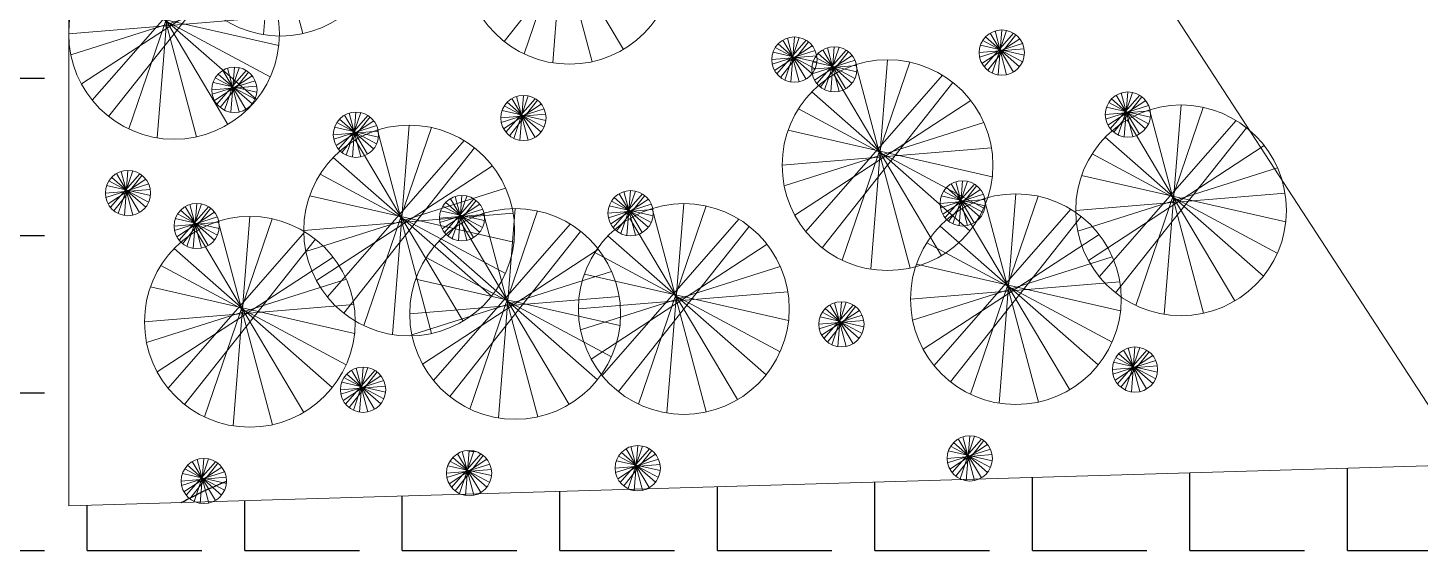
# Model space of a CAD drawing. Header units: metres. Extents: x 7 to 327053, y 40 to 7393807.
# Drawn here: x 326105.21 to 326114.48, y 7392828.1 to 7392831.54 of the extents above; entities that cross this region are included whole.
import ezdxf

# ---------------------------------------------------------------- set-up
doc = ezdxf.new("R2010")
doc.units = ezdxf.units.M
for name, color, linetype, lineweight in [('linagrossa', 7, 'Continuous', 25), ('madeira', 22, 'Continuous', 15), ('vegetais', 3, 'Continuous', 15)]:
    doc.layers.add(name, color=color, linetype=linetype, lineweight=lineweight)
doc.layers.add('Piso externo', color=254, linetype='Continuous')

msp = doc.modelspace()

# ---------------------------------------------------------------- hatches: boundary and pattern name
at = {"layer": 'linagrossa'}
h = msp.add_hatch(dxfattribs=at)
h.set_pattern_fill('GOST_GLASS', color=5, scale=0.25)
h.set_pattern_definition([(45, (324474.886, 7391607.833), (2.1213203, -2e-16), [1.25, -1.75]), (45, (324475.4163, 7391607.833), (2.1213203, -2e-16), [0.5, -2.5]), (45, (324474.886, 7391608.3634), (2.1213203, -2e-16), [0.5, -2.5])])
h.paths.add_polyline_path([(326127.325, 7392833.6862), (326118.9408, 7392828.2359), (326108.0403, 7392845.0043), (326105.4857, 7392842.9465), (326107.5884, 7392839.7118, -0.191094), (326107.8702, 7392839.2783), (326110.669, 7392834.9728, -0.481601), (326111.5262, 7392834.2893, -0.162007), (326111.3864, 7392833.8692), (326111.8686, 7392833.1275, -0.47046), (326112.7008, 7392832.4388, -0.1527), (326112.5759, 7392832.0393), (326113.3404, 7392830.8634, -0.145321), (326113.5579, 7392830.5287), (326114.9958, 7392828.3168), (326117.233, 7392824.8754), (326117.233, 7392809.8082), (326117.1995, 7392791.0389), (326121.6282, 7392791.0345), (326121.6282, 7392798.9319), (326122.2656, 7392798.9319), (326122.1905, 7392804.851), (326122.0166, 7392818.5574), (326126.2127, 7392818.5574), (326129.7901, 7392827.5446)])
h.paths.add_polyline_path([(326122.9191, 7392826.2383), (326124.957, 7392826.9816), (326125.4327, 7392827.4006, -0.168047), (326125.7767, 7392827.7035), (326126.5047, 7392828.3447), (326127.2872, 7392827.8806), (326126.7696, 7392827.008), (326126.7391, 7392826.9738, -0.316455), (326126.2018, 7392826.372), (326125.7021, 7392825.8122), (326125.07, 7392824.2884), (326123.4378, 7392823.1943), (326122.0801, 7392822.2843), (326121.6234, 7392821.8062), (326120.9147, 7392822.4833), (326120.1254, 7392823.2374), (326119.8149, 7392824.0993), (326119.5237, 7392824.9073), (326120.1103, 7392825.2137)], flags=16)
h.paths.add_polyline_path([(326123.1723, 7392825.7872), (326123.0389, 7392825.8176), (326123.0331, 7392825.8171), (326123.0294, 7392825.8124), (326123.1601, 7392825.7423, 0.077746)], flags=0)
h.paths.add_polyline_path([(326123.014, 7392825.8327), (326123.0124, 7392825.828), (326123.012, 7392825.8224), (326123.0161, 7392825.8188), (326123.0291, 7392825.8229), (326122.974, 7392825.7869)], flags=0)
h.paths.add_polyline_path([(326121.8977, 7392825.125), (326121.7643, 7392825.1554), (326121.7586, 7392825.1549), (326121.7548, 7392825.1502), (326121.8855, 7392825.0801, 0.077746)], flags=0)
h.paths.add_polyline_path([(326121.7394, 7392825.1705), (326121.7378, 7392825.1658), (326121.7374, 7392825.1602), (326121.7415, 7392825.1566), (326121.7545, 7392825.1607), (326121.6994, 7392825.1247)], flags=0)
h.paths.add_polyline_path([(326125.2223, 7392825.6983, -1), (326123.82, 7392825.6983, -1)], flags=0)
h.paths.add_polyline_path([(326124.4813, 7392825.8329), (326124.4739, 7392825.8112), (326124.4723, 7392825.791), (326124.5252, 7392825.779), (326124.5516, 7392825.7873), (326124.6345, 7392825.8414), (326124.5759, 7392825.7675), (326124.5971, 7392825.7626), (326124.5703, 7392825.7604), (326124.3704, 7392825.5081), (326124.4411, 7392825.7152), (326124.2948, 7392825.6197), (326124.4481, 7392825.795), (326124.443, 7392825.7977), (326124.4492, 7392825.7963)], flags=0)
h.paths.add_polyline_path([(326123.5827, 7392824.5608, -1), (326122.1804, 7392824.5608, -1)], flags=0)
h.paths.add_polyline_path([(326122.8417, 7392824.6954), (326122.8343, 7392824.6737), (326122.8326, 7392824.6535), (326122.8856, 7392824.6415), (326122.912, 7392824.6498), (326122.9948, 7392824.7039), (326122.9363, 7392824.63), (326122.9575, 7392824.6251), (326122.9307, 7392824.6229), (326122.7308, 7392824.3706), (326122.8015, 7392824.5777), (326122.6552, 7392824.4822), (326122.8085, 7392824.6575), (326122.8034, 7392824.6602), (326122.8096, 7392824.6588)], flags=0)
h.paths.add_polyline_path([(326125.9707, 7392827.1527), (326126.0028, 7392827.1894), (326125.9954, 7392827.1677), (326125.9938, 7392827.1475), (326126.0467, 7392827.1354), (326126.0731, 7392827.1438), (326126.156, 7392827.1978), (326126.0974, 7392827.1239), (326126.1186, 7392827.1191), (326126.0918, 7392827.1168), (326125.8919, 7392826.8646), (326125.9626, 7392827.0717), (326125.8163, 7392826.9762), (326125.9696, 7392827.1514), (326125.9645, 7392827.1541)], flags=0)
h.paths.add_polyline_path([(326125.2569, 7392826.382), (326125.1235, 7392826.4124), (326125.1177, 7392826.4119), (326125.114, 7392826.4072), (326125.2447, 7392826.3371, 0.077746)], flags=0)
h.paths.add_polyline_path([(326125.0986, 7392826.4275), (326125.097, 7392826.4228), (326125.0965, 7392826.4172), (326125.1007, 7392826.4136), (326125.1137, 7392826.4177), (326125.0585, 7392826.3817)], flags=0)
h.paths.add_polyline_path([(326120.5467, 7392824.5392), (326120.4132, 7392824.5696), (326120.4075, 7392824.5691), (326120.4038, 7392824.5644), (326120.5345, 7392824.4943, 0.077746)], flags=0)
h.paths.add_polyline_path([(326120.3868, 7392824.58), (326120.3863, 7392824.5744), (326120.3905, 7392824.5708), (326120.4035, 7392824.5749), (326120.3483, 7392824.5389), (326120.3884, 7392824.5847)], flags=0)
h.paths.add_polyline_path([(326121.8442, 7392823.6362, -1), (326120.4419, 7392823.6362, -1)], flags=0)
h.paths.add_polyline_path([(326121.1032, 7392823.7708), (326121.0958, 7392823.749), (326121.0942, 7392823.7288), (326121.1471, 7392823.7168), (326121.1735, 7392823.7252), (326121.2564, 7392823.7792), (326121.1978, 7392823.7053), (326121.219, 7392823.7004), (326121.1922, 7392823.6982), (326120.9923, 7392823.4459), (326121.063, 7392823.653), (326120.9167, 7392823.5576), (326121.07, 7392823.7328), (326121.0649, 7392823.7355), (326121.0711, 7392823.7341)], flags=0)
h.paths.add_polyline_path([(326126.7087, 7392827.7871), (326126.5752, 7392827.8175), (326126.5695, 7392827.817), (326126.5658, 7392827.8123), (326126.6965, 7392827.7422, 0.077746)], flags=0)
h.paths.add_polyline_path([(326126.5504, 7392827.8326), (326126.5488, 7392827.8279), (326126.5483, 7392827.8223), (326126.5525, 7392827.8187), (326126.5655, 7392827.8228), (326126.5103, 7392827.7868)], flags=0)
h.paths.add_polyline_path([(326124.5489, 7392824.3864), (326124.4155, 7392824.4168), (326124.4097, 7392824.4163), (326124.406, 7392824.4116), (326124.5367, 7392824.3415, 0.077746)], flags=0)
h.paths.add_polyline_path([(326124.3906, 7392824.4319), (326124.389, 7392824.4272), (326124.3885, 7392824.4216), (326124.3927, 7392824.418), (326124.4057, 7392824.4221), (326124.3505, 7392824.3861)], flags=0)
h.paths.add_polyline_path([(326122.7899, 7392823.2913), (326122.6565, 7392823.3216), (326122.6508, 7392823.3211), (326122.6471, 7392823.3164), (326122.7777, 7392823.2463, 0.077746)], flags=0)
h.paths.add_polyline_path([(326122.6316, 7392823.3367), (326122.63, 7392823.332), (326122.6296, 7392823.3264), (326122.6337, 7392823.3228), (326122.6467, 7392823.3269), (326122.5916, 7392823.2909)], flags=0)
h.paths.add_polyline_path([(326121.9742, 7392822.6291), (326121.8408, 7392822.6594), (326121.835, 7392822.6589), (326121.8313, 7392822.6542), (326121.962, 7392822.5841, 0.077746)], flags=0)
h.paths.add_polyline_path([(326121.8159, 7392822.6745), (326121.8143, 7392822.6698), (326121.8139, 7392822.6642), (326121.818, 7392822.6606), (326121.831, 7392822.6647), (326121.7758, 7392822.6287)], flags=0)
at = {"layer": 'Piso externo'}
h = msp.add_hatch(dxfattribs=at)
h.set_pattern_fill('ANGLE', color=256, scale=0.15)
h.set_pattern_definition([(0, (321476.6496, 7391586.4824), (0, 1.04775), [0.762, -0.28575]), (90, (321476.6496, 7391586.4824), (-1.04775, 6e-17), [0.762, -0.28575])])
h.paths.add_polyline_path([(326105.4857, 7392838.2471), (326105.4857, 7392838.8042), (326103.113, 7392837.0047), (326103.1629, 7392836.9304), (326103.0215, 7392836.9352), (326102.9132, 7392836.8531), (326102.9131, 7392836.8529), (326103.0338, 7392836.8544), (326102.9984, 7392836.7652), (326102.8484, 7392836.804), (326102.7687, 7392836.7435), (326102.6838, 7392836.6142), (326102.6404, 7392836.6462), (326102.565, 7392836.589), (326102.6208, 7392836.5291), (326102.4308, 7392836.4324), (326102.3801, 7392836.4488), (326102.2581, 7392836.3562), (326102.3793, 7392836.2778), (326102.1155, 7392836.1694), (326102.0857, 7392836.2255), (326102.0727, 7392836.2156), (326102.0221, 7392836.0466), (326101.9838, 7392836.0945), (326101.9366, 7392835.9861), (326101.8693, 7392836.0614), (326101.5154, 7392835.793), (326101.5318, 7392835.7967), (326101.4374, 7392835.669), (326101.3977, 7392835.7037), (326101.3484, 7392835.6663), (326101.3633, 7392835.6579), (326101.3098, 7392835.637), (326099.8016, 7392834.4931), (326100.418, 7392833.6602), (326099.6802, 7392833.1141), (326105.1306, 7392825.6842), (326086.4917, 7392811.6229), (326086.7428, 7392811.2832), (326108.132, 7392826.7085), (326116.08, 7392826.6489), (326114.787, 7392828.638), (326111.5424, 7392828.5421, -0.201193), (326111.426, 7392828.5387), (326108.2119, 7392828.4437, -0.201193), (326108.0954, 7392828.4403), (326106.4472, 7392828.3916, -0.201193), (326106.3307, 7392828.3881), (326105.4857, 7392828.3632)])
h.paths.add_polyline_path([(326101.2157, 7392833.5976, 0.526255), (326101.1727, 7392833.5262, 0.382737), (326101.1747, 7392833.5253, 0.386035)], flags=16)
h.paths.add_polyline_path([(326101.1056, 7392833.4424, -0.39282), (326101.1494, 7392833.5143, -0.535519)], flags=16)
h.paths.add_polyline_path([(326101.0244, 7392833.4695, 0.526255), (326101.0687, 7392833.5401, 0.382737), (326101.0667, 7392833.541, 1.089387), (326101.0842, 7392833.5417, -0.103537), (326100.912, 7392833.6504, -0.057869), (326100.8633, 7392833.6262, 0.191011), (326101.05, 7392833.5329, 0.301763)], flags=16)
h.paths.add_polyline_path([(326101.2405, 7392833.5125, -0.535519), (326101.283, 7392833.5852, -0.39282)], flags=16)
h.paths.add_polyline_path([(326101.0717, 7392833.5486, -0.535519), (326101.1141, 7392833.6213, -0.39282)], flags=16)
h.paths.add_polyline_path([(326100.9228, 7392833.4729, -0.39282), (326100.9665, 7392833.5448, -0.535519)], flags=0)
h.paths.add_polyline_path([(326100.9836, 7392833.5926, -0.535519), (326101.0261, 7392833.6653, -0.39282)], flags=16)
h.paths.add_polyline_path([(326100.8652, 7392833.5135, -0.39282), (326100.909, 7392833.5854, -0.535519)], flags=0)
h.paths.add_polyline_path([(326100.6517, 7392833.8082, 0.45546), (326100.595, 7392833.7341, 0.526255), (326100.6394, 7392833.8047, 7.722035), (326100.6222, 7392833.8234, -0.111258), (326100.6022, 7392833.8136, 0.048056), (326100.6709, 7392833.8151, -0.311196), (326100.687, 7392833.8834, -0.057943), (326100.6239, 7392833.9006, -0.72542), (326100.6368, 7392833.8053, -0.496612), (326100.6394, 7392833.8047, -0.352494), (326100.6416, 7392833.7413, -0.091043), (326100.771, 7392833.842, -0.087169)], flags=16)
h.paths.add_polyline_path([(326100.7342, 7392834.0778, 0.031894), (326100.7053, 7392834.0696, -0.019632), (326100.728, 7392834.0295, -0.256484)], flags=16)
h.paths.add_polyline_path([(326100.7867, 7392833.8658, -0.023126), (326100.8027, 7392833.8451, 0.485821)], flags=0)
h.paths.add_polyline_path([(326100.9811, 7392833.7124, 0.022634), (326100.9765, 7392833.7127, 0.442005), (326100.9244, 7392833.659, 0.045646), (326100.9258, 7392833.6499, 0.382737), (326100.9276, 7392833.6487, 0.386035)], flags=16)
h.paths.add_polyline_path([(326100.8997, 7392833.6976, 0.526255), (326100.9441, 7392833.7682, 0.382737), (326100.9421, 7392833.7692, 0.386035)], flags=16)
h.paths.add_polyline_path([(326100.4605, 7392833.5473, 0.526255), (326100.5424, 7392833.563, 0.382737), (326100.5417, 7392833.5651, 0.386035)], flags=16)
h.paths.add_polyline_path([(326100.5538, 7392834.0819, 0.446519), (326100.6456, 7392834.0899, 0.526255), (326100.5633, 7392834.0763, 0.382737), (326100.564, 7392834.0742, 0.624786), (326100.5472, 7392834.1254, 0.038904)], flags=16)
h.paths.add_polyline_path([(326100.5377, 7392833.9199, 0.12875), (326100.5622, 7392833.9274, 0.28656), (326100.586, 7392833.9754, 0.077458), (326100.5821, 7392833.9905, 3.424063), (326100.5805, 7392833.9898, -0.065732), (326100.5507, 7392834.0577, -0.478506), (326100.5038, 7392833.9944, -0.40679), (326100.5505, 7392834.0671, -0.079164), (326100.5365, 7392834.1551, -0.377187), (326100.4882, 7392834.1089, -0.443829), (326100.5425, 7392834.1829, -0.342917), (326100.5892, 7392834.2238, -0.405031), (326100.5442, 7392834.1504, 0.13268), (326100.5722, 7392834.0054, -0.167447), (326100.586, 7392833.9754, -0.024517), (326100.5994, 7392833.9942, 0.480266)], flags=16)
h.paths.add_polyline_path([(326100.6562, 7392834.0456, 0.073148), (326100.6524, 7392834.0598, 0.382737), (326100.6504, 7392834.0607, 0.322929), (326100.6068, 7392834.003, 0.056111), (326100.608, 7392833.9892, 0.436311)], flags=16)
h.paths.add_polyline_path([(326100.8091, 7392834.0817, 0.159529), (326100.7876, 7392834.0588, 0.382737), (326100.7882, 7392834.0567, 0.360727), (326100.8663, 7392834.0681, 0.022215), (326100.8698, 7392834.0723, 0.338324)], flags=16)
h.paths.add_polyline_path([(326101.0743, 7392834.0988, 0.382737), (326101.0723, 7392834.0998, 0.386035), (326101.0299, 7392834.0282, 0.526255)], flags=16)
h.paths.add_polyline_path([(326101.0618, 7392833.9964, 0.386035), (326101.1435, 7392834.012, 0.526255), (326101.0612, 7392833.9985, 0.382737)], flags=16)
h.paths.add_polyline_path([(326101.1311, 7392833.9496, 0.526255), (326101.088, 7392833.8782, 0.382737), (326101.09, 7392833.8773, 0.386035)], flags=16)
h.paths.add_polyline_path([(326101.1589, 7392834.1069, -0.369534), (326101.1107, 7392834.0621, -0.443747), (326101.151, 7392834.1445, 0.396242), (326101.1942, 7392834.2174, 0.517753), (326101.1506, 7392834.1472, -0.069152), (326101.1793, 7392834.0889, -0.136897)], flags=16)
h.paths.add_polyline_path([(326101.2157, 7392833.8819, 0.526255), (326101.1727, 7392833.8105, 0.382737), (326101.1747, 7392833.8096, 0.386035)], flags=16)
h.paths.add_polyline_path([(326101.0437, 7392833.8797, -0.277294), (326101.0448, 7392833.8784, -0.337565), (326101.0178, 7392833.8234, -0.041456), (326101.0106, 7392833.7851, -0.245022), (326100.7986, 7392833.8377, -0.31321), (326100.78, 7392833.8339, -0.040061), (326100.7923, 7392833.7903, -0.038136), (326100.7918, 7392833.8334, -1.006536), (326100.7815, 7392833.8651, 0.01375), (326100.79, 7392833.8391, -0.037787), (326100.823, 7392833.8663, -0.020899), (326100.8019, 7392833.8556, -0.43685), (326100.7918, 7392833.8334, 0.183397), (326100.8507, 7392833.6413, -0.171674), (326100.7623, 7392833.4744, -0.494771), (326100.7162, 7392833.4086, -0.445236), (326100.7708, 7392833.4825, 0.056619), (326100.7976, 7392833.5405, -0.480212), (326100.7192, 7392833.5315, -0.470127), (326100.8142, 7392833.5384, 0.097337), (326100.8507, 7392833.6413, -0.145609), (326100.7874, 7392833.7898, 0.037775), (326100.7805, 7392833.832, -0.066428), (326100.6785, 7392833.6372, -0.018405), (326100.6414, 7392833.5885, -0.636855), (326100.5499, 7392833.5828, 0.017729), (326100.5492, 7392833.5506, -0.502049), (326100.641, 7392833.5881, 0.01856), (326100.6785, 7392833.6372, 0.029723), (326100.7213, 7392833.7261, -0.500066), (326100.6413, 7392833.7142, -0.444772), (326100.7325, 7392833.7248, 0.035843), (326100.781, 7392833.8335, -1.126221), (326100.7956, 7392833.8632, -0.121044), (326100.8713, 7392834.0661, -0.030387), (326100.905, 7392834.1097, -0.562048), (326100.9531, 7392834.2038, -0.035219), (326100.9632, 7392834.1653, -0.032119), (326101.0109, 7392834.1987, -0.541979), (326101.0529, 7392834.2723, -0.370028), (326101.0151, 7392834.2012, 0.034817), (326100.9632, 7392834.1653, -0.051762), (326100.9679, 7392834.107, -0.311078), (326101.0131, 7392834.1423, -0.423879), (326100.9643, 7392834.068, -0.049269), (326100.95, 7392834.0142, -0.01598), (326100.9603, 7392834.0033, -0.209013), (326101.0044, 7392834.0259, -0.310709), (326100.9831, 7392833.9726, -0.0572), (326101.0063, 7392833.9242, 0.213867), (326101.0824, 7392834.1249, -0.641757), (326101.1157, 7392834.2107, -0.35481), (326101.081, 7392834.1409, -0.229837), (326101.0063, 7392833.9242, -0.033531), (326101.0145, 7392833.8937, -0.028651)], flags=16)
h.paths.add_polyline_path([(326101.069, 7392833.7289, -0.39282), (326101.1128, 7392833.8008, -0.535519)], flags=16)
h.paths.add_polyline_path([(326101.2688, 7392833.9308, -0.39282), (326101.1859, 7392833.9159, -0.535519)], flags=16)
h.paths.add_polyline_path([(326101.0178, 7392833.8234, -0.160227), (326100.9865, 7392833.8188, -0.268062), (326101.0181, 7392833.872, -0.05184)], flags=0)
h.paths.add_polyline_path([(326101.2428, 7392834.0545, -0.39282), (326101.2004, 7392833.9818, -0.535519)], flags=16)
h.paths.add_polyline_path([(326100.9127, 7392833.7992, -0.39282), (326100.9565, 7392833.8711, -0.535519)], flags=0)
h.paths.add_polyline_path([(326100.9102, 7392833.9961, 0.494), (326100.909, 7392833.9938, -0.266199), (326100.9137, 7392834.0439, -0.349679), (326100.9711, 7392834.07, -3.129755), (326100.9608, 7392834.0702, -0.225408), (326100.9442, 7392834.0198, -0.172441)], flags=0)
h.paths.add_polyline_path([(326100.4706, 7392833.6049, -0.39282), (326100.5531, 7392833.6219, -0.535519)], flags=16)
h.paths.add_polyline_path([(326100.4544, 7392833.7549, -0.39282), (326100.4981, 7392833.8268, -0.535519)], flags=16)
h.paths.add_polyline_path([(326100.5222, 7392833.9218, 0.382737), (326100.5202, 7392833.9227, 0.386035), (326100.4778, 7392833.8512, 0.526255)], flags=16)
h.paths.add_polyline_path([(326100.5113, 7392833.676, -0.17771), (326100.5376, 7392833.7095, -0.127409), (326100.5123, 7392833.7075, -0.355976), (326100.5624, 7392833.7675, -0.059022), (326100.5498, 7392833.8214, -0.026873), (326100.514, 7392833.8357, 0.092906), (326100.5325, 7392833.833, -0.27072), (326100.5525, 7392833.8921, -0.025542), (326100.5738, 7392833.9034, -0.711875), (326100.5769, 7392833.9036, -0.426215), (326100.5486, 7392833.8363, 0.07502), (326100.5624, 7392833.7675, -0.032324), (326100.5703, 7392833.7685, -0.104227), (326100.5706, 7392833.7476, -0.309579), (326100.5414, 7392833.6985, -0.223431), (326100.5937, 7392833.693, -0.535519)], flags=16)
h.paths.add_polyline_path([(326100.7281, 7392834.173, -0.39282), (326100.6856, 7392834.1003, -0.535519)], flags=16)
h.paths.add_polyline_path([(326100.8897, 7392834.9863), (326100.7625, 7392835.1284), (326100.9049, 7392835.2556), (326100.971, 7392835.1729)], flags=16)
h.paths.add_polyline_path([(326101.25, 7392835.4458), (326101.4495, 7392835.4363), (326101.2469, 7392835.3332), (326101.261, 7392835.3241)], flags=16)
h.paths.add_polyline_path([(326102.5818, 7392836.0314), (326102.5722, 7392836.1377), (326102.7718, 7392836.1281)], flags=16)
h.paths.add_polyline_path([(326102.7596, 7392836.3608), (326102.6637, 7392836.4447), (326102.854, 7392836.4885)], flags=16)
h.paths.add_polyline_path([(326103.0847, 7392836.5025), (326102.9575, 7392836.6447), (326103.0999, 7392836.7718), (326103.1659, 7392836.6891)], flags=16)
h.paths.add_polyline_path([(326102.7689, 7392836.5514), (326102.7802, 7392836.6467), (326102.9059, 7392836.6477), (326102.8852, 7392836.584)], flags=16)
h.paths.add_polyline_path([(326103.2635, 7392836.6858), (326103.1827, 7392836.8378), (326103.3911, 7392836.8823), (326103.5273, 7392836.7941)], flags=16)

# ---------------------------------------------------------------- linework, layer by layer
at = {"layer": 'linagrossa'}
for points in [[(326108.1383, 7392828.7311), (326108.1574, 7392828.729), (326108.1764, 7392828.7268), (326108.1953, 7392828.7244)], [(326106.2349, 7392828.3853), (326106.3326, 7392828.4381), (326106.4333, 7392828.4855), (326106.5355, 7392828.5271)], [(326109.2134, 7392828.4749), (326109.2184, 7392828.4732), (326109.2234, 7392828.4714), (326109.2284, 7392828.4696)]]:
    msp.add_open_spline(points, degree=3, dxfattribs=at)
at = {"layer": 'madeira'}
for p, q in [((326117.233, 7392824.8754), (326105.4857, 7392842.9465)), ((326105.4857, 7392828.3632), (326105.4857, 7392838.2471)), ((326114.787, 7392828.638), (326105.4857, 7392828.3632))]:
    msp.add_line(p, q, dxfattribs=at)
at = {"layer": 'vegetais'}
for p, q in [((326114.9958, 7392828.3168), (326105.4857, 7392842.9465)), ((326105.4857, 7392842.9465), (326105.4857, 7392828.3632)), ((326107.0442, 7392831.5059), (326106.6835, 7392832.8595)), ((326106.7826, 7392831.4987), (326106.8946, 7392832.892)), ((326108.5157, 7392831.3706), (326108.9656, 7392832.6888)), ((326108.9671, 7392831.3185), (326108.6064, 7392832.6721)), ((326108.7056, 7392831.3113), (326108.8175, 7392832.7046)), ((326108.3821, 7392831.4539), (326109.2528, 7392832.553)), ((326109.1757, 7392831.4008), (326108.4592, 7392832.6061)), ((326105.885, 7392830.8711), (326106.3349, 7392832.1893)), ((326106.3364, 7392830.819), (326105.9757, 7392832.1726)), ((326106.0749, 7392830.8118), (326106.1868, 7392832.2051)), ((326106.5524, 7392832.1022), (326105.6426, 7392831.0619)), ((326106.545, 7392830.9013), (326105.8285, 7392832.1067)), ((326106.7344, 7392831.0662), (326105.6822, 7392831.9907)), ((326105.7514, 7392830.9544), (326106.6222, 7392832.0535)), ((326106.7403, 7392831.9343), (326105.57, 7392831.1705)), ((326105.5945, 7392831.8792), (326106.8269, 7392831.2179)), ((326106.8283, 7392831.7868), (326105.4995, 7392831.3653)), ((326106.8837, 7392831.427), (326105.5252, 7392831.736)), ((326106.8784, 7392831.6192), (326105.4857, 7392831.504)), ((326111.6284, 7392831.2435), (326111.725, 7392831.5267)), ((326111.7254, 7392831.2323), (326111.6479, 7392831.5231)), ((326111.6692, 7392831.2307), (326111.6932, 7392831.5301)), ((326110.4325, 7392831.4252), (326110.1811, 7392831.2611)), ((326110.3922, 7392831.4613), (326110.1967, 7392831.2378)), ((326110.4313, 7392831.2387), (326110.2052, 7392831.4373)), ((326110.2201, 7392831.2147), (326110.4071, 7392831.4508)), ((326110.3906, 7392831.2032), (326110.2366, 7392831.4622)), ((326110.2488, 7392831.1968), (326110.3454, 7392831.48)), ((326110.3458, 7392831.1856), (326110.2683, 7392831.4764)), ((326110.2896, 7392831.184), (326110.3136, 7392831.4834)), ((326111.8311, 7392831.4402), (326111.5455, 7392831.3497)), ((326111.8429, 7392831.3629), (326111.5511, 7392831.4293)), ((326111.8121, 7392831.4719), (326111.5607, 7392831.3078)), ((326111.566, 7392831.4601), (326111.8307, 7392831.318)), ((326111.7718, 7392831.508), (326111.5763, 7392831.2845)), ((326111.8109, 7392831.2854), (326111.5848, 7392831.484)), ((326111.5997, 7392831.2614), (326111.7868, 7392831.4975)), ((326111.7702, 7392831.25), (326111.6162, 7392831.509)), ((326110.4622, 7392831.3575), (326110.163, 7392831.3327)), ((326110.4514, 7392831.3935), (326110.1659, 7392831.3029)), ((326110.4633, 7392831.3162), (326110.1714, 7392831.3826)), ((326110.1863, 7392831.4134), (326110.4511, 7392831.2713)), ((326110.6979, 7392831.3604), (326110.4464, 7392831.1963)), ((326110.4517, 7392831.3486), (326110.7165, 7392831.2065)), ((326110.6575, 7392831.3965), (326110.462, 7392831.173)), ((326110.6966, 7392831.1739), (326110.4705, 7392831.3726)), ((326110.4854, 7392831.1499), (326110.6725, 7392831.3861)), ((326110.6559, 7392831.1385), (326110.502, 7392831.3975)), ((326110.5141, 7392831.132), (326110.6108, 7392831.4152)), ((326110.6111, 7392831.1208), (326110.5336, 7392831.4116)), ((326110.5549, 7392831.1193), (326110.579, 7392831.4186)), ((326110.821, 7392829.9384), (326110.9329, 7392831.3317)), ((326111.8418, 7392831.4042), (326111.5426, 7392831.3795)), ((326106.6666, 7392831.2601), (326106.4711, 7392831.0366)), ((326106.4945, 7392831.0135), (326106.6816, 7392831.2496)), ((326106.665, 7392831.002), (326106.5111, 7392831.261)), ((326106.5232, 7392830.9956), (326106.6199, 7392831.2788)), ((326106.6202, 7392830.9844), (326106.5427, 7392831.2752)), ((326106.564, 7392830.9828), (326106.5881, 7392831.2822)), ((326110.7276, 7392831.2927), (326110.4283, 7392831.268)), ((326110.7168, 7392831.3288), (326110.4313, 7392831.2382)), ((326110.7287, 7392831.2515), (326110.4368, 7392831.3178)), ((326110.6312, 7392829.9977), (326111.081, 7392831.3159)), ((326111.0826, 7392829.9456), (326110.7219, 7392831.2992)), ((326106.7367, 7392831.1563), (326106.4374, 7392831.1315)), ((326106.7259, 7392831.1923), (326106.4404, 7392831.1017)), ((326106.7378, 7392831.115), (326106.4459, 7392831.1814)), ((326106.707, 7392831.224), (326106.4555, 7392831.0599)), ((326106.4608, 7392831.2122), (326106.7256, 7392831.0701)), ((326106.7057, 7392831.0375), (326106.4796, 7392831.2361)), ((326111.2986, 7392831.2288), (326110.3888, 7392830.1885)), ((326110.4976, 7392830.081), (326111.3683, 7392831.1801)), ((326111.2912, 7392830.0279), (326110.5747, 7392831.2333)), ((326108.5895, 7392831.0727), (326108.394, 7392830.8492)), ((326108.4174, 7392830.8261), (326108.6045, 7392831.0622)), ((326108.5879, 7392830.8147), (326108.434, 7392831.0736)), ((326108.4461, 7392830.8082), (326108.5428, 7392831.0914)), ((326108.5431, 7392830.797), (326108.4656, 7392831.0878)), ((326108.4869, 7392830.7954), (326108.511, 7392831.0948)), ((326111.4865, 7392831.0609), (326110.3162, 7392830.2971)), ((326111.4806, 7392830.1928), (326110.4283, 7392831.1173)), ((326112.6506, 7392831.0596), (326112.3991, 7392830.8955)), ((326112.6102, 7392831.0957), (326112.4147, 7392830.8721)), ((326112.6493, 7392830.8731), (326112.4232, 7392831.0717)), ((326112.4381, 7392830.8491), (326112.6252, 7392831.0852)), ((326112.6086, 7392830.8376), (326112.4547, 7392831.0966)), ((326112.4668, 7392830.8312), (326112.5635, 7392831.1144)), ((326112.5638, 7392830.82), (326112.4863, 7392831.1108)), ((326112.5076, 7392830.8184), (326112.5317, 7392831.1178)), ((326107.4753, 7392830.9612), (326107.2798, 7392830.7377)), ((326107.4737, 7392830.7032), (326107.3197, 7392830.9622)), ((326107.3319, 7392830.6967), (326107.4285, 7392830.9799)), ((326107.4289, 7392830.6855), (326107.3514, 7392830.9763)), ((326107.3727, 7392830.684), (326107.3967, 7392830.9833)), ((326108.6596, 7392830.9689), (326108.3603, 7392830.9442)), ((326108.6488, 7392831.0049), (326108.3633, 7392830.9144)), ((326108.6607, 7392830.9276), (326108.3688, 7392830.994)), ((326108.6299, 7392831.0366), (326108.3784, 7392830.8725)), ((326108.3837, 7392831.0248), (326108.6485, 7392830.8827)), ((326108.6286, 7392830.8501), (326108.4025, 7392831.0487)), ((326110.3407, 7392831.0058), (326111.573, 7392830.3445)), ((326112.6803, 7392830.9919), (326112.381, 7392830.9671)), ((326112.6695, 7392831.0279), (326112.384, 7392830.9373)), ((326112.6814, 7392830.9506), (326112.3895, 7392831.017)), ((326112.4044, 7392831.0478), (326112.6692, 7392830.9057)), ((326112.5839, 7392829.6969), (326113.0337, 7392831.015)), ((326113.0353, 7392829.6447), (326112.6746, 7392830.9983)), ((326112.7737, 7392829.6376), (326112.8856, 7392831.0309)), ((326107.5346, 7392830.8934), (326107.2491, 7392830.8029)), ((326107.5465, 7392830.8161), (326107.2546, 7392830.8825)), ((326107.5157, 7392830.9251), (326107.2642, 7392830.761)), ((326107.2695, 7392830.9133), (326107.5343, 7392830.7712)), ((326107.5144, 7392830.7386), (326107.2883, 7392830.9373)), ((326107.3032, 7392830.7146), (326107.4903, 7392830.9508)), ((326107.4489, 7392829.5624), (326107.8988, 7392830.8806)), ((326107.6388, 7392829.5031), (326107.7507, 7392830.8964)), ((326111.5745, 7392830.9134), (326110.2457, 7392830.4919)), ((326113.2513, 7392830.928), (326112.3414, 7392829.8876)), ((326112.4503, 7392829.7801), (326113.321, 7392830.8793)), ((326113.2439, 7392829.727), (326112.5274, 7392830.9324)), ((326108.1163, 7392830.7935), (326107.2065, 7392829.7532)), ((326107.5453, 7392830.8574), (326107.2461, 7392830.8327)), ((326108.109, 7392829.5926), (326107.3924, 7392830.798)), ((326107.9003, 7392829.5103), (326107.5396, 7392830.8639)), ((326111.6298, 7392830.5536), (326110.2713, 7392830.8626)), ((326113.4333, 7392829.8919), (326112.381, 7392830.8165)), ((326107.3153, 7392829.6457), (326108.1861, 7392830.7448)), ((326111.6245, 7392830.7458), (326110.2318, 7392830.6306)), ((326113.4392, 7392830.7601), (326112.2689, 7392829.9963)), ((326112.2934, 7392830.705), (326113.5257, 7392830.0436)), ((326105.8155, 7392830.3087), (326105.9121, 7392830.5919)), ((326105.8562, 7392830.296), (326105.8803, 7392830.5953)), ((326108.3042, 7392830.6256), (326107.1339, 7392829.8618)), ((326108.2984, 7392829.7575), (326107.2461, 7392830.682)), ((326113.5272, 7392830.6126), (326112.1984, 7392830.191)), ((326106.0181, 7392830.5054), (326105.7326, 7392830.4149)), ((326105.9992, 7392830.5371), (326105.7478, 7392830.373)), ((326105.753, 7392830.5253), (326106.0178, 7392830.3832)), ((326105.9588, 7392830.5732), (326105.7634, 7392830.3497)), ((326105.998, 7392830.3506), (326105.7719, 7392830.5493)), ((326105.7867, 7392830.3266), (326105.9738, 7392830.5628)), ((326105.9573, 7392830.3152), (326105.8033, 7392830.5742)), ((326105.9124, 7392830.2975), (326105.8349, 7392830.5883)), ((326107.1584, 7392830.5705), (326108.3908, 7392829.9092)), ((326111.5112, 7392830.5045), (326111.3157, 7392830.281)), ((326111.5096, 7392830.2465), (326111.3556, 7392830.5055)), ((326111.3678, 7392830.24), (326111.4644, 7392830.5232)), ((326111.4648, 7392830.2288), (326111.3873, 7392830.5197)), ((326111.4086, 7392830.2273), (326111.4326, 7392830.5266)), ((326113.5825, 7392830.2528), (326112.224, 7392830.5618)), ((326106.0289, 7392830.4694), (326105.7296, 7392830.4447)), ((326106.03, 7392830.4281), (326105.7381, 7392830.4945)), ((326108.3923, 7392830.4781), (326107.0634, 7392830.0566)), ((326108.4476, 7392830.1183), (326107.0891, 7392830.4273)), ((326108.1806, 7392830.4061), (326107.9851, 7392830.1826)), ((326108.179, 7392830.1481), (326108.0251, 7392830.4071)), ((326108.0372, 7392830.1416), (326108.1339, 7392830.4248)), ((326108.1342, 7392830.1304), (326108.0567, 7392830.4212)), ((326108.078, 7392830.1289), (326108.1021, 7392830.4282)), ((326109.3024, 7392830.4393), (326109.1069, 7392830.2157)), ((326109.3415, 7392830.2167), (326109.1154, 7392830.4153)), ((326109.1303, 7392830.1926), (326109.3174, 7392830.4288)), ((326109.3008, 7392830.1812), (326109.1468, 7392830.4402)), ((326109.159, 7392830.1747), (326109.2556, 7392830.458)), ((326109.256, 7392830.1636), (326109.1785, 7392830.4544)), ((326109.1998, 7392830.162), (326109.2238, 7392830.4614)), ((326111.5705, 7392830.4368), (326111.2849, 7392830.3462)), ((326111.5824, 7392830.3595), (326111.2905, 7392830.4259)), ((326111.5515, 7392830.4685), (326111.3001, 7392830.3044)), ((326111.3054, 7392830.4566), (326111.5701, 7392830.3145)), ((326111.5503, 7392830.2819), (326111.3242, 7392830.4806)), ((326111.3391, 7392830.2579), (326111.5262, 7392830.4941)), ((326111.4848, 7392829.1057), (326111.9347, 7392830.4239)), ((326111.9362, 7392829.0536), (326111.5755, 7392830.4072)), ((326111.6747, 7392829.0464), (326111.7866, 7392830.4397)), ((326113.5772, 7392830.4449), (326112.1845, 7392830.3297)), ((326106.4563, 7392830.3179), (326106.2048, 7392830.1538)), ((326106.4159, 7392830.354), (326106.2204, 7392830.1304)), ((326106.455, 7392830.1314), (326106.2289, 7392830.33)), ((326106.2438, 7392830.1073), (326106.4309, 7392830.3435)), ((326106.4143, 7392830.0959), (326106.2604, 7392830.3549)), ((326106.2725, 7392830.0894), (326106.3692, 7392830.3727)), ((326106.3695, 7392830.0783), (326106.292, 7392830.3691)), ((326106.3133, 7392830.0767), (326106.3373, 7392830.3761)), ((326108.2399, 7392830.3383), (326107.9544, 7392830.2478)), ((326108.2518, 7392830.261), (326107.9599, 7392830.3274)), ((326108.221, 7392830.37), (326107.9695, 7392830.2059)), ((326107.9748, 7392830.3582), (326108.2396, 7392830.2161)), ((326108.2197, 7392830.1835), (326107.9936, 7392830.3822)), ((326108.0085, 7392830.1595), (326108.1956, 7392830.3957)), ((326108.1543, 7392829.0073), (326108.6041, 7392830.3255)), ((326108.3441, 7392828.948), (326108.456, 7392830.3413)), ((326109.3724, 7392830.3355), (326109.0732, 7392830.3107)), ((326109.3617, 7392830.3715), (326109.0761, 7392830.2809)), ((326109.3736, 7392830.2942), (326109.0817, 7392830.3606)), ((326109.3427, 7392830.4032), (326109.0913, 7392830.2391)), ((326109.0966, 7392830.3914), (326109.3613, 7392830.2493)), ((326109.276, 7392829.0404), (326109.7259, 7392830.3586)), ((326109.7274, 7392828.9883), (326109.3667, 7392830.3419)), ((326109.4659, 7392828.9812), (326109.5778, 7392830.3744)), ((326112.1522, 7392830.3368), (326111.2424, 7392829.2965)), ((326111.5812, 7392830.4008), (326111.282, 7392830.376)), ((326112.1448, 7392829.1359), (326111.4283, 7392830.3413)), ((326106.4859, 7392830.2502), (326106.1867, 7392830.2254)), ((326106.4752, 7392830.2862), (326106.1897, 7392830.1956)), ((326106.4871, 7392830.2089), (326106.1952, 7392830.2753)), ((326106.2101, 7392830.3061), (326106.4749, 7392830.164)), ((326106.3896, 7392828.9551), (326106.8394, 7392830.2733)), ((326106.841, 7392828.903), (326106.4803, 7392830.2566)), ((326106.5794, 7392828.8959), (326106.6913, 7392830.2891)), ((326108.4423, 7392830.3105), (326107.0496, 7392830.1953)), ((326108.8217, 7392830.2384), (326107.9118, 7392829.1981)), ((326108.2507, 7392830.3023), (326107.9514, 7392830.2776)), ((326108.8143, 7392829.0375), (326108.0978, 7392830.2429)), ((326108.6057, 7392828.9552), (326108.245, 7392830.3088)), ((326109.9434, 7392830.2716), (326109.0336, 7392829.2312)), ((326109.1424, 7392829.1237), (326110.0132, 7392830.2229)), ((326109.936, 7392829.0706), (326109.2195, 7392830.276)), ((326112.3342, 7392829.3008), (326111.282, 7392830.2253)), ((326111.3512, 7392829.189), (326112.222, 7392830.2882)), ((326107.057, 7392830.1863), (326106.1471, 7392829.1459)), ((326106.2559, 7392829.0384), (326107.1267, 7392830.1376)), ((326107.0496, 7392828.9853), (326106.3331, 7392830.1907)), ((326108.0207, 7392829.0906), (326108.8914, 7392830.1897)), ((326110.1254, 7392829.2355), (326109.0732, 7392830.1601)), ((326112.3401, 7392830.1689), (326111.1698, 7392829.4051)), ((326107.239, 7392829.1502), (326106.1867, 7392830.0748)), ((326109.0096, 7392830.0705), (326107.8393, 7392829.3067)), ((326109.0037, 7392829.2024), (326107.9514, 7392830.1269)), ((326110.1313, 7392830.1037), (326108.961, 7392829.3399)), ((326108.9855, 7392830.0486), (326110.2179, 7392829.3872)), ((326111.1943, 7392830.1138), (326112.4267, 7392829.4525)), ((326107.2448, 7392830.0184), (326106.0745, 7392829.2546)), ((326106.0991, 7392829.9633), (326107.3314, 7392829.3019)), ((326107.8638, 7392830.0154), (326109.0961, 7392829.3541)), ((326110.2193, 7392829.9562), (326108.8905, 7392829.5346)), ((326112.4281, 7392830.0214), (326111.0993, 7392829.5999)), ((326112.4835, 7392829.6616), (326111.125, 7392829.9706)), ((326107.3329, 7392829.8709), (326106.004, 7392829.4493)), ((326109.0976, 7392829.923), (326107.7688, 7392829.5015)), ((326109.1529, 7392829.5632), (326107.7944, 7392829.8722)), ((326110.2747, 7392829.5964), (326108.9162, 7392829.9054)), ((326112.4782, 7392829.8538), (326111.0855, 7392829.7386)), ((326107.3882, 7392829.5111), (326106.0297, 7392829.8201)), ((326110.2694, 7392829.7885), (326108.8767, 7392829.6733)), ((326107.3829, 7392829.7032), (326105.9902, 7392829.588)), ((326109.1476, 7392829.7554), (326107.7549, 7392829.6402)), ((326110.705, 7392829.6998), (326110.5095, 7392829.4763)), ((326110.7441, 7392829.4772), (326110.518, 7392829.6759)), ((326110.5329, 7392829.4532), (326110.72, 7392829.6894)), ((326110.7034, 7392829.4418), (326110.5495, 7392829.7008)), ((326110.5616, 7392829.4353), (326110.6583, 7392829.7185)), ((326110.6586, 7392829.4241), (326110.5811, 7392829.7149)), ((326110.6024, 7392829.4226), (326110.6264, 7392829.7219)), ((326110.775, 7392829.596), (326110.4758, 7392829.5713)), ((326110.7643, 7392829.632), (326110.4788, 7392829.5415)), ((326110.7762, 7392829.5547), (326110.4843, 7392829.6211)), ((326110.7454, 7392829.6637), (326110.4939, 7392829.4996)), ((326110.4992, 7392829.6519), (326110.764, 7392829.5098)), ((326112.6577, 7392829.399), (326112.4622, 7392829.1754)), ((326112.4856, 7392829.1523), (326112.6727, 7392829.3885)), ((326112.6561, 7392829.1409), (326112.5022, 7392829.3999)), ((326112.5143, 7392829.1344), (326112.611, 7392829.4177)), ((326112.6113, 7392829.1233), (326112.5338, 7392829.4141)), ((326112.5551, 7392829.1217), (326112.5791, 7392829.4211)), ((326112.7277, 7392829.2952), (326112.4285, 7392829.2704)), ((326112.717, 7392829.3312), (326112.4315, 7392829.2406)), ((326112.7289, 7392829.2539), (326112.437, 7392829.3203)), ((326112.6981, 7392829.3629), (326112.4466, 7392829.1988)), ((326112.4519, 7392829.3511), (326112.7167, 7392829.209)), ((326112.6968, 7392829.1764), (326112.4707, 7392829.375)), ((326107.5631, 7392829.2284), (326107.3117, 7392829.0643)), ((326107.3169, 7392829.2166), (326107.5817, 7392829.0745)), ((326107.5228, 7392829.2645), (326107.3273, 7392829.041)), ((326107.5619, 7392829.0419), (326107.3358, 7392829.2406)), ((326107.3507, 7392829.0179), (326107.5377, 7392829.254)), ((326107.5212, 7392829.0065), (326107.3672, 7392829.2655)), ((326107.3794, 7392829), (326107.476, 7392829.2832)), ((326107.4764, 7392828.9888), (326107.3989, 7392829.2796)), ((326107.4202, 7392828.9872), (326107.4442, 7392829.2866)), ((326107.5928, 7392829.1607), (326107.2936, 7392829.136)), ((326107.582, 7392829.1967), (326107.2965, 7392829.1062)), ((326107.5939, 7392829.1194), (326107.302, 7392829.1858)), ((326109.3499, 7392828.7426), (326109.1544, 7392828.519)), ((326109.3483, 7392828.4845), (326109.1943, 7392828.7435)), ((326109.2065, 7392828.478), (326109.3031, 7392828.7613)), ((326109.3034, 7392828.4668), (326109.2259, 7392828.7577)), ((326109.2472, 7392828.4653), (326109.2713, 7392828.7647)), ((326111.6179, 7392828.7401), (326111.3324, 7392828.6495)), ((326111.599, 7392828.7718), (326111.3476, 7392828.6076)), ((326111.3528, 7392828.7599), (326111.6176, 7392828.6178)), ((326111.5586, 7392828.8078), (326111.3632, 7392828.5843)), ((326111.5978, 7392828.5852), (326111.3717, 7392828.7839)), ((326111.3865, 7392828.5612), (326111.5736, 7392828.7974)), ((326111.5571, 7392828.5498), (326111.4031, 7392828.8088)), ((326111.4153, 7392828.5433), (326111.5119, 7392828.8265)), ((326111.5122, 7392828.5321), (326111.4347, 7392828.8229)), ((326111.456, 7392828.5306), (326111.4801, 7392828.8299)), ((326106.4634, 7392828.6573), (326106.2679, 7392828.4337)), ((326106.2913, 7392828.4106), (326106.4784, 7392828.6468)), ((326106.4618, 7392828.3992), (326106.3078, 7392828.6582)), ((326106.32, 7392828.3927), (326106.4166, 7392828.676)), ((326106.417, 7392828.3815), (326106.3395, 7392828.6724)), ((326106.3608, 7392828.38), (326106.3848, 7392828.6794)), ((326108.2685, 7392828.6733), (326108.017, 7392828.5092)), ((326108.0223, 7392828.6615), (326108.2871, 7392828.5194)), ((326108.2281, 7392828.7094), (326108.0326, 7392828.4859)), ((326108.2672, 7392828.4868), (326108.0411, 7392828.6855)), ((326108.056, 7392828.4628), (326108.2431, 7392828.699)), ((326108.2265, 7392828.4514), (326108.0726, 7392828.7104)), ((326108.0847, 7392828.4449), (326108.1814, 7392828.7281)), ((326108.1817, 7392828.4337), (326108.1042, 7392828.7245)), ((326108.1255, 7392828.4322), (326108.1495, 7392828.7315)), ((326109.4091, 7392828.6748), (326109.1236, 7392828.5842)), ((326109.421, 7392828.5975), (326109.1291, 7392828.6639)), ((326109.3902, 7392828.7065), (326109.1388, 7392828.5424)), ((326109.144, 7392828.6946), (326109.4088, 7392828.5525)), ((326109.389, 7392828.52), (326109.1629, 7392828.7186)), ((326109.1777, 7392828.4959), (326109.3648, 7392828.7321)), ((326111.6287, 7392828.704), (326111.3294, 7392828.6793)), ((326111.6298, 7392828.6628), (326111.3379, 7392828.7291)), ((326105.4857, 7392828.3632), (326114.787, 7392828.638)), ((326106.5334, 7392828.5535), (326106.2342, 7392828.5287)), ((326106.5227, 7392828.5895), (326106.2371, 7392828.4989)), ((326106.5346, 7392828.5122), (326106.2427, 7392828.5786)), ((326106.5037, 7392828.6212), (326106.2523, 7392828.4571)), ((326106.2576, 7392828.6093), (326106.5223, 7392828.4672)), ((326106.5025, 7392828.4347), (326106.2764, 7392828.6333)), ((326108.2981, 7392828.6056), (326107.9989, 7392828.5809)), ((326108.2874, 7392828.6416), (326108.0019, 7392828.5511)), ((326108.2993, 7392828.5643), (326108.0074, 7392828.6307)), ((326109.4199, 7392828.6388), (326109.1206, 7392828.614))]:
    msp.add_line(p, q, dxfattribs=at)
for centre, radius in [((326106.8946, 7392832.1908), 0.7011), ((326108.8175, 7392832.0034), 0.7011), ((326106.1868, 7392831.504), 0.7011), ((326111.6932, 7392831.3795), 0.1506), ((326110.3136, 7392831.3327), 0.1506), ((326110.9329, 7392830.6306), 0.7011), ((326110.579, 7392831.268), 0.1506), ((326106.5881, 7392831.1315), 0.1506), ((326108.511, 7392830.9442), 0.1506), ((326112.5317, 7392830.9671), 0.1506), ((326107.3967, 7392830.8327), 0.1506), ((326112.8856, 7392830.3297), 0.7011), ((326107.7507, 7392830.1953), 0.7011), ((326105.8803, 7392830.4447), 0.1506), ((326111.4326, 7392830.376), 0.1506), ((326108.1021, 7392830.2776), 0.1506), ((326109.2238, 7392830.3107), 0.1506), ((326111.7866, 7392829.7386), 0.7011), ((326106.3373, 7392830.2254), 0.1506), ((326108.456, 7392829.6402), 0.7011), ((326109.5778, 7392829.6733), 0.7011), ((326106.6913, 7392829.588), 0.7011), ((326110.6264, 7392829.5713), 0.1506), ((326112.5791, 7392829.2704), 0.1506), ((326107.4442, 7392829.136), 0.1506), ((326109.2713, 7392828.614), 0.1506), ((326111.4801, 7392828.6793), 0.1506), ((326106.3848, 7392828.5287), 0.1506), ((326108.1495, 7392828.5809), 0.1506)]:
    msp.add_circle(centre, radius, dxfattribs=at)

doc.saveas('drawing.dxf')
